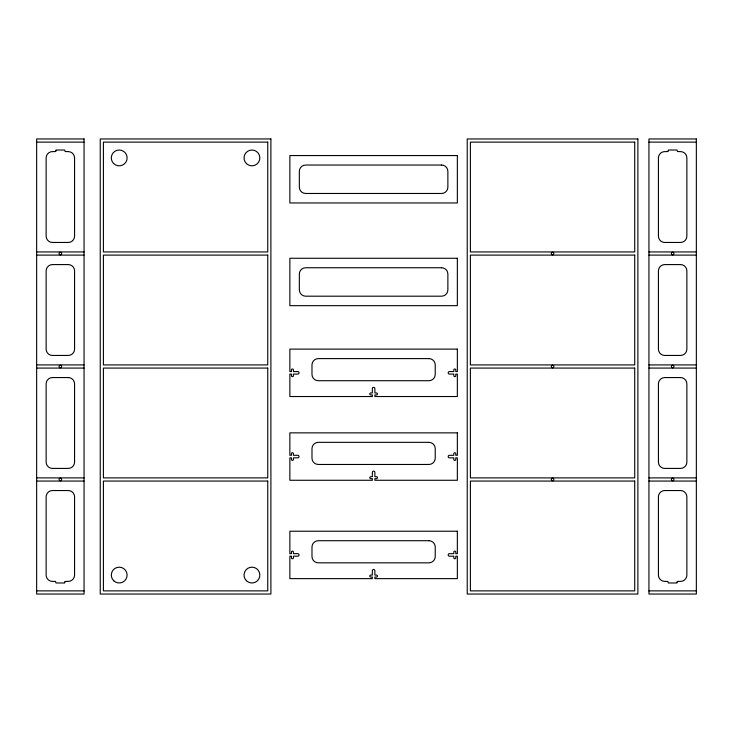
<?xml version="1.0" encoding="UTF-8"?>
<svg xmlns="http://www.w3.org/2000/svg" width="733" height="733" viewBox="0 0 733 733"><rect width="100%" height="100%" fill="white"/><g stroke="black" fill="none" stroke-linecap="round" stroke-linejoin="round"><path stroke-width="1.1" d="M36.65 142.12L84.057 142.12M648.943 142.12L696.35 142.12M36.65 251.941L84.057 251.941M648.943 251.941L696.35 251.941M36.65 255.102L84.057 255.102M648.943 255.102L696.35 255.102M36.65 364.924L84.057 364.924M648.943 364.924L696.35 364.924M36.65 368.076L84.057 368.076M648.943 368.076L696.35 368.076M36.65 477.898L84.057 477.898M648.943 477.898L696.35 477.898M36.65 481.059L84.057 481.059M648.943 481.059L696.35 481.059M36.65 590.88L84.057 590.88M648.943 590.88L696.35 590.88M56.01 150.815L55.424 151.575L52.455 151.603A6.322 6.322 0 0 0 46.133 157.925L46.133 236.136A6.322 6.322 0 0 0 52.455 242.458L68.251 242.458A6.322 6.322 0 0 0 74.574 236.136L74.574 157.925A6.322 6.322 0 0 0 68.251 151.603L65.182 151.548L64.696 150.027L56.01 150.027L56.01 150.815M64.706 582.084L64.696 582.973L56.01 582.973L55.516 581.452L52.455 581.397A6.322 6.322 0 0 1 46.133 575.075L46.133 496.864A6.322 6.322 0 0 1 52.455 490.542L68.251 490.542A6.322 6.322 0 0 1 74.574 496.864L74.574 575.075A6.322 6.322 0 0 1 68.251 581.397L65.384 581.406L64.706 582.084M668.304 150.815L667.717 151.575L664.749 151.603A6.322 6.322 0 0 0 658.426 157.925L658.426 236.136A6.322 6.322 0 0 0 664.749 242.458L680.545 242.458A6.322 6.322 0 0 0 686.867 236.136L686.867 157.925A6.322 6.322 0 0 0 680.545 151.603L677.484 151.548L676.99 150.027L668.304 150.027L668.304 150.815M676.999 582.084L676.99 582.973L668.304 582.973L667.818 581.452L664.749 581.397A6.322 6.322 0 0 1 658.426 575.075L658.426 496.864A6.322 6.322 0 0 1 664.749 490.542L680.545 490.542A6.322 6.322 0 0 1 686.867 496.864L686.867 575.075A6.322 6.322 0 0 1 680.545 581.397L677.677 581.406L676.999 582.084M84.057 138.958L36.65 138.958L36.65 594.042L84.057 594.042L84.057 138.958M270.898 138.958L100.247 138.958L100.247 594.042L270.898 594.042L270.898 138.958M637.884 138.958L467.233 138.958L467.233 594.042L637.884 594.042L637.884 138.958M696.35 138.958L648.943 138.958L648.943 594.042L696.35 594.042L696.35 138.958M267.747 142.12L103.408 142.12L103.408 251.941L267.747 251.941L267.747 142.12M634.723 142.12L470.394 142.12L470.394 251.941L634.723 251.941L634.723 142.12M457.355 155.552L289.865 155.552L289.865 202.959L457.355 202.959L457.355 155.552M441.559 165.035L305.661 165.035A6.322 6.322 0 0 0 299.348 171.357L299.348 187.153A6.322 6.322 0 0 0 305.661 193.475L441.559 193.475A6.322 6.322 0 0 0 447.872 187.153L447.872 171.357A6.322 6.322 0 0 0 441.559 165.035M267.747 255.102L103.408 255.102L103.408 364.924L267.747 364.924L267.747 255.102M634.723 255.102L470.394 255.102L470.394 364.924L634.723 364.924L634.723 255.102M457.355 258.263L289.865 258.263L289.865 305.661L457.355 305.661L457.355 258.263M68.251 264.586L52.455 264.586A6.322 6.322 0 0 0 46.133 270.898L46.133 349.119A6.322 6.322 0 0 0 52.455 355.441L68.251 355.441A6.322 6.322 0 0 0 74.574 349.119L74.574 270.898A6.322 6.322 0 0 0 68.251 264.586M680.545 264.586L664.749 264.586A6.322 6.322 0 0 0 658.426 270.898L658.426 349.119A6.322 6.322 0 0 0 664.749 355.441L680.545 355.441A6.322 6.322 0 0 0 686.867 349.119L686.867 270.898A6.322 6.322 0 0 0 680.545 264.586M441.559 267.747L305.661 267.747A6.322 6.322 0 0 0 299.348 274.06L299.348 289.865A6.322 6.322 0 0 0 305.661 296.187L441.559 296.187A6.322 6.322 0 0 0 447.872 289.865L447.872 274.06A6.322 6.322 0 0 0 441.559 267.747M457.355 349.119L289.865 349.119L289.865 371.558L291.441 371.558L291.441 369.973A0.99 0.99 0 0 1 292.43 368.992A0.99 0.99 0 0 1 293.42 369.973L293.42 371.558L297.763 371.558A1.264 1.264 0 0 1 299.027 372.822A1.264 1.264 0 0 1 297.763 374.087L293.42 374.087L293.42 375.663A0.99 0.99 0 0 1 292.43 376.652A0.99 0.99 0 0 1 291.441 375.663L291.441 374.087L289.865 374.087L289.865 396.526L372.346 396.526L372.346 394.94L370.77 394.94A0.99 0.99 0 0 1 369.78 393.951A0.99 0.99 0 0 1 370.77 392.97L372.346 392.97L372.346 388.618A1.264 1.264 0 0 1 373.61 387.354A1.264 1.264 0 0 1 374.875 388.618L374.875 392.97L376.45 392.97A0.99 0.99 0 0 1 377.44 393.951A0.99 0.99 0 0 1 376.45 394.94L374.875 394.94L374.875 396.526L457.355 396.526L457.355 374.087L455.779 374.087L455.779 375.663A0.99 0.99 0 0 1 454.79 376.652A0.99 0.99 0 0 1 453.8 375.663L453.8 374.087L449.457 374.087A1.264 1.264 0 0 1 448.193 372.822A1.264 1.264 0 0 1 449.457 371.558L453.8 371.558L453.8 369.973A0.99 0.99 0 0 1 454.79 368.992A0.99 0.99 0 0 1 455.779 369.973L455.779 371.558L457.355 371.558L457.355 349.119M428.915 358.602L318.305 358.602A6.322 6.322 0 0 0 311.983 364.924L311.983 374.398A6.322 6.322 0 0 0 318.305 380.72L428.915 380.72A6.322 6.322 0 0 0 435.237 374.398L435.237 364.924A6.322 6.322 0 0 0 428.915 358.602M267.747 368.076L103.408 368.076L103.408 477.898L267.747 477.898L267.747 368.076M634.723 368.076L470.394 368.076L470.394 477.898L634.723 477.898L634.723 368.076M68.251 377.559L52.455 377.559A6.322 6.322 0 0 0 46.133 383.881L46.133 462.102A6.322 6.322 0 0 0 52.455 468.414L68.251 468.414A6.322 6.322 0 0 0 74.574 462.102L74.574 383.881A6.322 6.322 0 0 0 68.251 377.559M680.545 377.559L664.749 377.559A6.322 6.322 0 0 0 658.426 383.881L658.426 462.102A6.322 6.322 0 0 0 664.749 468.414L680.545 468.414A6.322 6.322 0 0 0 686.867 462.102L686.867 383.881A6.322 6.322 0 0 0 680.545 377.559M457.355 432.864L289.865 432.864L289.865 455.303L291.441 455.303L291.441 453.727A0.99 0.99 0 0 1 292.43 452.737A0.99 0.99 0 0 1 293.42 453.727L293.42 455.303L297.763 455.303A1.264 1.264 0 0 1 299.027 456.567A1.264 1.264 0 0 1 297.763 457.832L293.42 457.832L293.42 459.408A0.99 0.99 0 0 1 292.43 460.397A0.99 0.99 0 0 1 291.441 459.408L291.441 457.832L289.865 457.832L289.865 480.271L372.346 480.271L372.346 478.686L370.77 478.686A0.99 0.99 0 0 1 369.78 477.705A0.99 0.99 0 0 1 370.77 476.716L372.346 476.716L372.346 472.364A1.264 1.264 0 0 1 373.61 471.108A1.264 1.264 0 0 1 374.875 472.364L374.875 476.716L376.45 476.716A0.99 0.99 0 0 1 377.44 477.705A0.99 0.99 0 0 1 376.45 478.686L374.875 478.686L374.875 480.271L457.355 480.271L457.355 457.832L455.779 457.832L455.779 459.408A0.99 0.99 0 0 1 454.79 460.397A0.99 0.99 0 0 1 453.8 459.408L453.8 457.832L449.457 457.832A1.264 1.264 0 0 1 448.193 456.567A1.264 1.264 0 0 1 449.457 455.303L453.8 455.303L453.8 453.727A0.99 0.99 0 0 1 454.79 452.737A0.99 0.99 0 0 1 455.779 453.727L455.779 455.303L457.355 455.303L457.355 432.864M428.915 442.347L318.305 442.347A6.322 6.322 0 0 0 311.983 448.669L311.983 458.143A6.322 6.322 0 0 0 318.305 464.465L428.915 464.465A6.322 6.322 0 0 0 435.237 458.143L435.237 448.669A6.322 6.322 0 0 0 428.915 442.347M267.747 481.059L103.408 481.059L103.408 590.88L267.747 590.88L267.747 481.059M634.723 481.059L470.394 481.059L470.394 590.88L634.723 590.88L634.723 481.059M457.355 531.223L289.865 531.223L289.865 553.662L291.441 553.662L291.441 552.086A0.99 0.99 0 0 1 292.43 551.097A0.99 0.99 0 0 1 293.42 552.086L293.42 553.662L297.763 553.662A1.264 1.264 0 0 1 299.027 554.927A1.264 1.264 0 0 1 297.763 556.191L293.42 556.191L293.42 557.776A0.99 0.99 0 0 1 292.43 558.757A0.99 0.99 0 0 1 291.441 557.776L291.441 556.191L289.865 556.191L289.865 578.63L372.346 578.63L372.346 577.054L370.77 577.054A0.99 0.99 0 0 1 369.78 576.065A0.99 0.99 0 0 1 370.77 575.075L372.346 575.075L372.346 570.732A1.264 1.264 0 0 1 373.61 569.468A1.264 1.264 0 0 1 374.875 570.732L374.875 575.075L376.45 575.075A0.99 0.99 0 0 1 377.44 576.065A0.99 0.99 0 0 1 376.45 577.054L374.875 577.054L374.875 578.63L457.355 578.63L457.355 556.191L455.779 556.191L455.779 557.776A0.99 0.99 0 0 1 454.79 558.757A0.99 0.99 0 0 1 453.8 557.776L453.8 556.191L449.457 556.191A1.264 1.264 0 0 1 448.193 554.927A1.264 1.264 0 0 1 449.457 553.662L453.8 553.662L453.8 552.086A0.99 0.99 0 0 1 454.79 551.097A0.99 0.99 0 0 1 455.779 552.086L455.779 553.662L457.355 553.662L457.355 531.223M428.915 540.707L318.305 540.707A6.322 6.322 0 0 0 311.983 547.029L311.983 556.512A6.322 6.322 0 0 0 318.305 562.834L428.915 562.834A6.322 6.322 0 0 0 435.237 556.512L435.237 547.029A6.322 6.322 0 0 0 428.915 540.707M551.931 254.617A1.264 1.264 0 0 0 553.827 253.517A1.264 1.264 0 0 0 551.931 252.427A1.264 1.264 0 0 0 551.931 254.617M551.931 367.59A1.264 1.264 0 0 0 553.827 366.5A1.264 1.264 0 0 0 551.931 365.41A1.264 1.264 0 0 0 551.931 367.59M551.665 480.372A1.264 1.264 0 0 0 553.781 479.803A1.264 1.264 0 0 0 552.233 478.255A1.264 1.264 0 0 0 551.665 480.372M113.807 580.838A7.898 7.898 0 0 0 126.901 576.88A7.898 7.898 0 0 0 116.923 567.516A7.898 7.898 0 0 0 113.807 580.838M246.389 580.692A7.898 7.898 0 0 0 259.583 577.082A7.898 7.898 0 0 0 249.852 567.452A7.898 7.898 0 0 0 246.389 580.692M113.652 163.541A7.898 7.898 0 0 0 126.855 159.931A7.898 7.898 0 0 0 117.124 150.302A7.898 7.898 0 0 0 113.652 163.541M246.444 163.596A7.898 7.898 0 0 0 259.601 159.849A7.898 7.898 0 0 0 249.77 150.329A7.898 7.898 0 0 0 246.444 163.596M672.014 254.617A1.264 1.264 0 0 0 673.911 253.517A1.264 1.264 0 0 0 672.014 252.427A1.264 1.264 0 0 0 672.014 254.617M672.014 480.573A1.264 1.264 0 0 0 673.911 479.483A1.264 1.264 0 0 0 672.014 478.383A1.264 1.264 0 0 0 672.014 480.573M672.014 367.59A1.264 1.264 0 0 0 673.911 366.5A1.264 1.264 0 0 0 672.014 365.41A1.264 1.264 0 0 0 672.014 367.59M59.721 480.573A1.264 1.264 0 0 0 61.618 479.483A1.264 1.264 0 0 0 59.721 478.383A1.264 1.264 0 0 0 59.721 480.573M59.721 254.617A1.264 1.264 0 0 0 61.618 253.517A1.264 1.264 0 0 0 59.721 252.427A1.264 1.264 0 0 0 59.721 254.617M59.721 367.59A1.264 1.264 0 0 0 61.618 366.5A1.264 1.264 0 0 0 59.721 365.41A1.264 1.264 0 0 0 59.721 367.59"/></g></svg>
